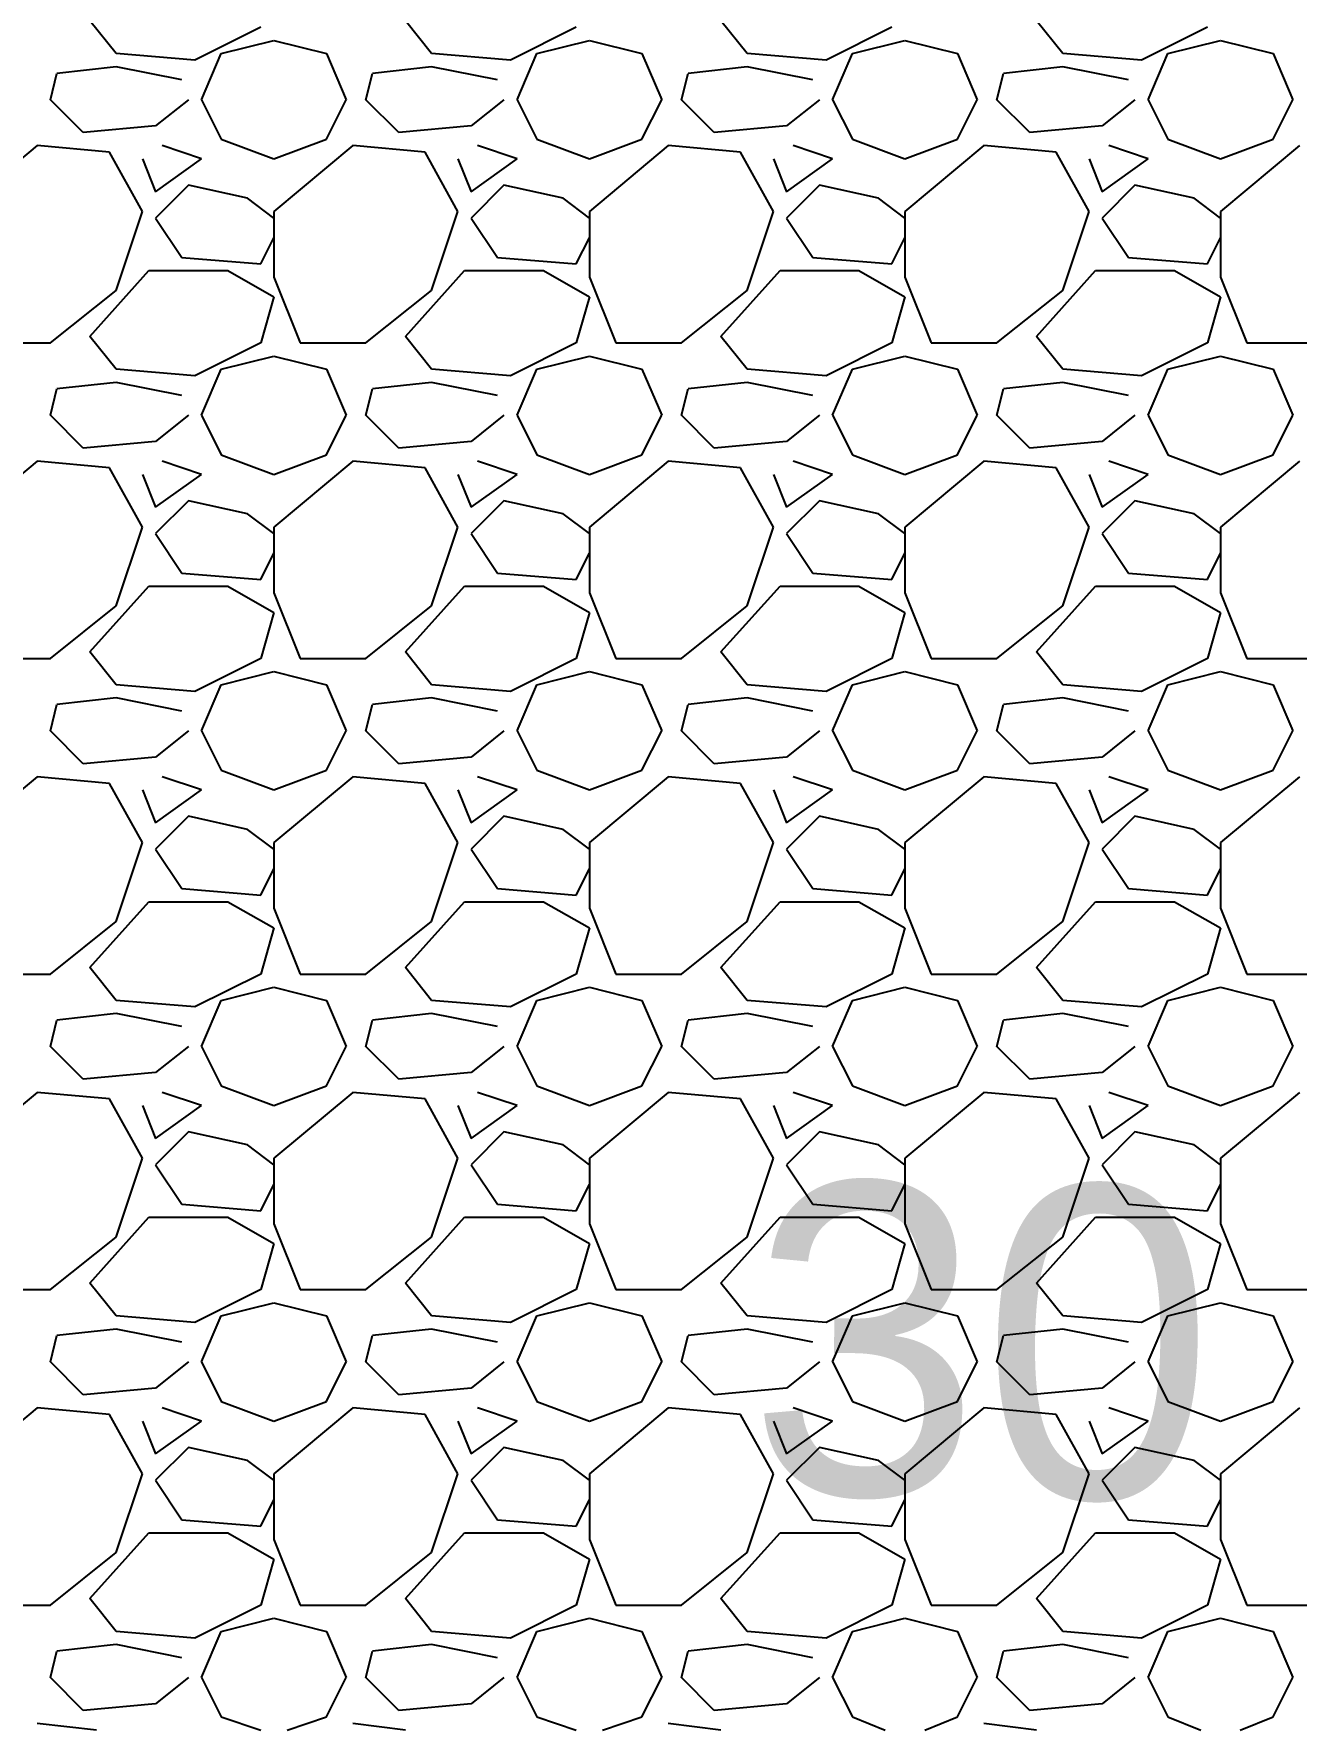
# Model space of a CAD drawing. Header units: metres. Extents: x 1 to 213, y 1 to 147.
# Drawn here: x 69.598 to 71.63, y 134.398 to 137.128 of the extents above; entities that cross this region are included whole.
import ezdxf

# ---------------------------------------------------------------- set-up
doc = ezdxf.new("R2010")
doc.units = ezdxf.units.M
doc.layers.add('00-BASE-ARQUITECTURA', color=8, linetype='Continuous')
doc.layers.add('00-BASE-TEXTO', color=8, linetype='Continuous')

msp = doc.modelspace()

# ---------------------------------------------------------------- linework, layer by layer
at = {"layer": '00-BASE-ARQUITECTURA'}
for points in [[(69.73, 137.0964), (69.6877, 137.1493)], [(69.9629, 137.1388), (69.857, 137.0858)], [(70.238, 137.0964), (70.1957, 137.1493)], [(70.4709, 137.1388), (70.365, 137.0858)], [(70.746, 137.0964), (70.7037, 137.1493)], [(70.9789, 137.1388), (70.873, 137.0858)], [(71.254, 137.0964), (71.2117, 137.1493)], [(71.4869, 137.1388), (71.381, 137.0858)], [(69.8994, 137.0964), (69.984, 137.1176)], [(69.984, 137.1176), (70.0687, 137.0964)], [(70.4074, 137.0964), (70.492, 137.1176)], [(70.492, 137.1176), (70.5767, 137.0964)], [(70.9154, 137.0964), (71, 137.1176)], [(71, 137.1176), (71.0847, 137.0964)], [(71.4234, 137.0964), (71.508, 137.1176)], [(71.508, 137.1176), (71.5927, 137.0964)], [(69.73, 137.0753), (69.6348, 137.0647)], [(69.857, 137.0858), (69.73, 137.0964)], [(69.8359, 137.0541), (69.73, 137.0753)], [(69.8676, 137.0223), (69.8994, 137.0964)], [(70.0687, 137.0964), (70.1004, 137.0223)], [(70.238, 137.0753), (70.1428, 137.0647)], [(70.365, 137.0858), (70.238, 137.0964)], [(70.3439, 137.0541), (70.238, 137.0753)], [(70.3756, 137.0223), (70.4074, 137.0964)], [(70.5767, 137.0964), (70.6084, 137.0223)], [(70.746, 137.0753), (70.6508, 137.0647)], [(70.873, 137.0858), (70.746, 137.0964)], [(70.8519, 137.0541), (70.746, 137.0753)], [(70.8836, 137.0223), (70.9154, 137.0964)], [(71.0847, 137.0964), (71.1164, 137.0223)], [(71.254, 137.0753), (71.1588, 137.0647)], [(71.381, 137.0858), (71.254, 137.0964)], [(71.3599, 137.0541), (71.254, 137.0753)], [(71.3916, 137.0223), (71.4234, 137.0964)], [(71.5927, 137.0964), (71.6244, 137.0223)], [(69.6242, 137.0223), (69.6348, 137.0647)], [(70.1322, 137.0223), (70.1428, 137.0647)], [(70.6402, 137.0223), (70.6508, 137.0647)], [(71.1482, 137.0223), (71.1588, 137.0647)], [(69.6771, 136.9694), (69.6242, 137.0223)], [(69.8464, 137.0223), (69.7935, 136.98)], [(69.8676, 137.0223), (69.8994, 136.9588)], [(70.0687, 136.9588), (70.1004, 137.0223)], [(70.1851, 136.9694), (70.1322, 137.0223)], [(70.3544, 137.0223), (70.3015, 136.98)], [(70.3756, 137.0223), (70.4074, 136.9588)], [(70.5767, 136.9588), (70.6084, 137.0223)], [(70.6931, 136.9694), (70.6402, 137.0223)], [(70.8624, 137.0223), (70.8095, 136.98)], [(70.8836, 137.0223), (70.9154, 136.9588)], [(71.0847, 136.9588), (71.1164, 137.0223)], [(71.2011, 136.9694), (71.1482, 137.0223)], [(71.3704, 137.0223), (71.3175, 136.98)], [(71.3916, 137.0223), (71.4234, 136.9588)], [(71.5927, 136.9588), (71.6244, 137.0223)], [(69.7935, 136.98), (69.6771, 136.9694)], [(70.3015, 136.98), (70.1851, 136.9694)], [(70.8095, 136.98), (70.6931, 136.9694)], [(71.3175, 136.98), (71.2011, 136.9694)], [(69.603, 136.9483), (69.476, 136.8424)], [(69.7194, 136.9377), (69.603, 136.9483)], [(69.7724, 136.8424), (69.7194, 136.9377)], [(69.8676, 136.9271), (69.8041, 136.9483)], [(69.8994, 136.9588), (69.984, 136.9271)], [(69.984, 136.9271), (70.0687, 136.9588)], [(70.111, 136.9483), (69.984, 136.8424)], [(70.2274, 136.9377), (70.111, 136.9483)], [(70.2804, 136.8424), (70.2274, 136.9377)], [(70.3756, 136.9271), (70.3121, 136.9483)], [(70.4074, 136.9588), (70.492, 136.9271)], [(70.492, 136.9271), (70.5767, 136.9588)], [(70.619, 136.9483), (70.492, 136.8424)], [(70.7354, 136.9377), (70.619, 136.9483)], [(70.7884, 136.8424), (70.7354, 136.9377)], [(70.8836, 136.9271), (70.8201, 136.9483)], [(70.9154, 136.9588), (71, 136.9271)], [(71, 136.9271), (71.0847, 136.9588)], [(71.127, 136.9483), (71, 136.8424)], [(71.2434, 136.9377), (71.127, 136.9483)], [(71.2964, 136.8424), (71.2434, 136.9377)], [(71.3916, 136.9271), (71.3281, 136.9483)], [(71.4234, 136.9588), (71.508, 136.9271)], [(71.508, 136.9271), (71.5927, 136.9588)], [(71.635, 136.9483), (71.508, 136.8424)], [(69.7724, 136.9271), (69.7935, 136.8742)], [(69.7935, 136.8742), (69.8676, 136.9271)], [(70.2804, 136.9271), (70.3015, 136.8742)], [(70.3015, 136.8742), (70.3756, 136.9271)], [(70.7884, 136.9271), (70.8095, 136.8742)], [(70.8095, 136.8742), (70.8836, 136.9271)], [(71.2964, 136.9271), (71.3175, 136.8742)], [(71.3175, 136.8742), (71.3916, 136.9271)], [(69.8464, 136.8848), (69.7935, 136.8318)], [(69.9417, 136.8636), (69.8464, 136.8848)], [(70.3544, 136.8848), (70.3015, 136.8318)], [(70.4497, 136.8636), (70.3544, 136.8848)], [(70.8624, 136.8848), (70.8095, 136.8318)], [(70.9577, 136.8636), (70.8624, 136.8848)], [(71.3704, 136.8848), (71.3175, 136.8318)], [(71.4657, 136.8636), (71.3704, 136.8848)], [(69.984, 136.8318), (69.9417, 136.8636)], [(70.492, 136.8318), (70.4497, 136.8636)], [(71, 136.8318), (70.9577, 136.8636)], [(71.508, 136.8318), (71.4657, 136.8636)], [(69.73, 136.7154), (69.7724, 136.8424)], [(69.7935, 136.8318), (69.8359, 136.7683)], [(69.984, 136.8424), (69.984, 136.7366)], [(70.238, 136.7154), (70.2804, 136.8424)], [(70.3015, 136.8318), (70.3439, 136.7683)], [(70.492, 136.8424), (70.492, 136.7366)], [(70.746, 136.7154), (70.7884, 136.8424)], [(70.8095, 136.8318), (70.8519, 136.7683)], [(71, 136.8424), (71, 136.7366)], [(71.254, 136.7154), (71.2964, 136.8424)], [(71.3175, 136.8318), (71.3599, 136.7683)], [(71.508, 136.8424), (71.508, 136.7366)], [(69.9629, 136.7578), (69.984, 136.8001)], [(70.4709, 136.7578), (70.492, 136.8001)], [(70.9789, 136.7578), (71, 136.8001)], [(71.4869, 136.7578), (71.508, 136.8001)], [(69.6877, 136.6413), (69.7829, 136.7472)], [(69.7829, 136.7472), (69.9099, 136.7472)], [(69.8359, 136.7683), (69.9629, 136.7578)], [(69.9099, 136.7472), (69.984, 136.7048)], [(70.1957, 136.6413), (70.2909, 136.7472)], [(70.2909, 136.7472), (70.4179, 136.7472)], [(70.3439, 136.7683), (70.4709, 136.7578)], [(70.4179, 136.7472), (70.492, 136.7048)], [(70.7037, 136.6413), (70.7989, 136.7472)], [(70.7989, 136.7472), (70.9259, 136.7472)], [(70.8519, 136.7683), (70.9789, 136.7578)], [(70.9259, 136.7472), (71, 136.7048)], [(71.2117, 136.6413), (71.3069, 136.7472)], [(71.3069, 136.7472), (71.4339, 136.7472)], [(71.3599, 136.7683), (71.4869, 136.7578)], [(71.4339, 136.7472), (71.508, 136.7048)], [(69.984, 136.7366), (70.0264, 136.6308)], [(70.492, 136.7366), (70.5344, 136.6308)], [(71, 136.7366), (71.0424, 136.6308)], [(71.508, 136.7366), (71.5504, 136.6308)], [(69.6242, 136.6308), (69.73, 136.7154)], [(69.984, 136.7048), (69.9629, 136.6308)], [(70.1322, 136.6308), (70.238, 136.7154)], [(70.492, 136.7048), (70.4709, 136.6308)], [(70.6402, 136.6308), (70.746, 136.7154)], [(71, 136.7048), (70.9789, 136.6308)], [(71.1482, 136.6308), (71.254, 136.7154)], [(71.508, 136.7048), (71.4869, 136.6308)], [(69.73, 136.5884), (69.6877, 136.6413)], [(70.238, 136.5884), (70.1957, 136.6413)], [(70.746, 136.5884), (70.7037, 136.6413)], [(71.254, 136.5884), (71.2117, 136.6413)], [(69.5184, 136.6308), (69.6242, 136.6308)], [(69.9629, 136.6308), (69.857, 136.5778)], [(69.8994, 136.5884), (69.984, 136.6096)], [(69.984, 136.6096), (70.0687, 136.5884)], [(70.0264, 136.6308), (70.1322, 136.6308)], [(70.4709, 136.6308), (70.365, 136.5778)], [(70.4074, 136.5884), (70.492, 136.6096)], [(70.492, 136.6096), (70.5767, 136.5884)], [(70.5344, 136.6308), (70.6402, 136.6308)], [(70.9789, 136.6308), (70.873, 136.5778)], [(70.9154, 136.5884), (71, 136.6096)], [(71, 136.6096), (71.0847, 136.5884)], [(71.0424, 136.6308), (71.1482, 136.6308)], [(71.4869, 136.6308), (71.381, 136.5778)], [(71.4234, 136.5884), (71.508, 136.6096)], [(71.508, 136.6096), (71.5927, 136.5884)], [(71.5504, 136.6308), (71.6562, 136.6308)], [(69.857, 136.5778), (69.73, 136.5884)], [(69.8676, 136.5143), (69.8994, 136.5884)], [(70.0687, 136.5884), (70.1004, 136.5143)], [(70.365, 136.5778), (70.238, 136.5884)], [(70.3756, 136.5143), (70.4074, 136.5884)], [(70.5767, 136.5884), (70.6084, 136.5143)], [(70.873, 136.5778), (70.746, 136.5884)], [(70.8836, 136.5143), (70.9154, 136.5884)], [(71.0847, 136.5884), (71.1164, 136.5143)], [(71.381, 136.5778), (71.254, 136.5884)], [(71.3916, 136.5143), (71.4234, 136.5884)], [(71.5927, 136.5884), (71.6244, 136.5143)], [(69.6242, 136.5143), (69.6348, 136.5567)], [(69.73, 136.5673), (69.6348, 136.5567)], [(69.8359, 136.5461), (69.73, 136.5673)], [(70.1322, 136.5143), (70.1428, 136.5567)], [(70.238, 136.5673), (70.1428, 136.5567)], [(70.3439, 136.5461), (70.238, 136.5673)], [(70.6402, 136.5143), (70.6508, 136.5567)], [(70.746, 136.5673), (70.6508, 136.5567)], [(70.8519, 136.5461), (70.746, 136.5673)], [(71.1482, 136.5143), (71.1588, 136.5567)], [(71.254, 136.5673), (71.1588, 136.5567)], [(71.3599, 136.5461), (71.254, 136.5673)], [(69.6771, 136.4614), (69.6242, 136.5143)], [(69.8464, 136.5143), (69.7935, 136.472)], [(69.8676, 136.5143), (69.8994, 136.4508)], [(70.0687, 136.4508), (70.1004, 136.5143)], [(70.1851, 136.4614), (70.1322, 136.5143)], [(70.3544, 136.5143), (70.3015, 136.472)], [(70.3756, 136.5143), (70.4074, 136.4508)], [(70.5767, 136.4508), (70.6084, 136.5143)], [(70.6931, 136.4614), (70.6402, 136.5143)], [(70.8624, 136.5143), (70.8095, 136.472)], [(70.8836, 136.5143), (70.9154, 136.4508)], [(71.0847, 136.4508), (71.1164, 136.5143)], [(71.2011, 136.4614), (71.1482, 136.5143)], [(71.3704, 136.5143), (71.3175, 136.472)], [(71.3916, 136.5143), (71.4234, 136.4508)], [(71.5927, 136.4508), (71.6244, 136.5143)], [(69.7935, 136.472), (69.6771, 136.4614)], [(70.3015, 136.472), (70.1851, 136.4614)], [(70.8095, 136.472), (70.6931, 136.4614)], [(71.3175, 136.472), (71.2011, 136.4614)], [(69.8994, 136.4508), (69.984, 136.4191)], [(69.984, 136.4191), (70.0687, 136.4508)], [(70.4074, 136.4508), (70.492, 136.4191)], [(70.492, 136.4191), (70.5767, 136.4508)], [(70.9154, 136.4508), (71, 136.4191)], [(71, 136.4191), (71.0847, 136.4508)], [(71.4234, 136.4508), (71.508, 136.4191)], [(71.508, 136.4191), (71.5927, 136.4508)], [(69.603, 136.4403), (69.476, 136.3344)], [(69.7194, 136.4297), (69.603, 136.4403)], [(69.7724, 136.3344), (69.7194, 136.4297)], [(69.7724, 136.4191), (69.7935, 136.3662)], [(69.7935, 136.3662), (69.8676, 136.4191)], [(69.8676, 136.4191), (69.8041, 136.4403)], [(70.111, 136.4403), (69.984, 136.3344)], [(70.2274, 136.4297), (70.111, 136.4403)], [(70.2804, 136.3344), (70.2274, 136.4297)], [(70.2804, 136.4191), (70.3015, 136.3662)], [(70.3015, 136.3662), (70.3756, 136.4191)], [(70.3756, 136.4191), (70.3121, 136.4403)], [(70.619, 136.4403), (70.492, 136.3344)], [(70.7354, 136.4297), (70.619, 136.4403)], [(70.7884, 136.3344), (70.7354, 136.4297)], [(70.7884, 136.4191), (70.8095, 136.3662)], [(70.8095, 136.3662), (70.8836, 136.4191)], [(70.8836, 136.4191), (70.8201, 136.4403)], [(71.127, 136.4403), (71, 136.3344)], [(71.2434, 136.4297), (71.127, 136.4403)], [(71.2964, 136.3344), (71.2434, 136.4297)], [(71.2964, 136.4191), (71.3175, 136.3662)], [(71.3175, 136.3662), (71.3916, 136.4191)], [(71.3916, 136.4191), (71.3281, 136.4403)], [(71.635, 136.4403), (71.508, 136.3344)], [(69.8464, 136.3768), (69.7935, 136.3238)], [(69.9417, 136.3556), (69.8464, 136.3768)], [(70.3544, 136.3768), (70.3015, 136.3238)], [(70.4497, 136.3556), (70.3544, 136.3768)], [(70.8624, 136.3768), (70.8095, 136.3238)], [(70.9577, 136.3556), (70.8624, 136.3768)], [(71.3704, 136.3768), (71.3175, 136.3238)], [(71.4657, 136.3556), (71.3704, 136.3768)], [(69.73, 136.2074), (69.7724, 136.3344)], [(69.984, 136.3238), (69.9417, 136.3556)], [(69.984, 136.3344), (69.984, 136.2286)], [(70.238, 136.2074), (70.2804, 136.3344)], [(70.492, 136.3238), (70.4497, 136.3556)], [(70.492, 136.3344), (70.492, 136.2286)], [(70.746, 136.2074), (70.7884, 136.3344)], [(71, 136.3238), (70.9577, 136.3556)], [(71, 136.3344), (71, 136.2286)], [(71.254, 136.2074), (71.2964, 136.3344)], [(71.508, 136.3238), (71.4657, 136.3556)], [(71.508, 136.3344), (71.508, 136.2286)], [(69.7935, 136.3238), (69.8359, 136.2603)], [(70.3015, 136.3238), (70.3439, 136.2603)], [(70.8095, 136.3238), (70.8519, 136.2603)], [(71.3175, 136.3238), (71.3599, 136.2603)], [(69.9629, 136.2498), (69.984, 136.2921)], [(70.4709, 136.2498), (70.492, 136.2921)], [(70.9789, 136.2498), (71, 136.2921)], [(71.4869, 136.2498), (71.508, 136.2921)], [(69.8359, 136.2603), (69.9629, 136.2498)], [(70.3439, 136.2603), (70.4709, 136.2498)], [(70.8519, 136.2603), (70.9789, 136.2498)], [(71.3599, 136.2603), (71.4869, 136.2498)], [(69.6877, 136.1333), (69.7829, 136.2392)], [(69.7829, 136.2392), (69.9099, 136.2392)], [(69.9099, 136.2392), (69.984, 136.1968)], [(69.984, 136.2286), (70.0264, 136.1228)], [(70.1957, 136.1333), (70.2909, 136.2392)], [(70.2909, 136.2392), (70.4179, 136.2392)], [(70.4179, 136.2392), (70.492, 136.1968)], [(70.492, 136.2286), (70.5344, 136.1228)], [(70.7037, 136.1333), (70.7989, 136.2392)], [(70.7989, 136.2392), (70.9259, 136.2392)], [(70.9259, 136.2392), (71, 136.1968)], [(71, 136.2286), (71.0424, 136.1228)], [(71.2117, 136.1333), (71.3069, 136.2392)], [(71.3069, 136.2392), (71.4339, 136.2392)], [(71.4339, 136.2392), (71.508, 136.1968)], [(71.508, 136.2286), (71.5504, 136.1228)], [(69.6242, 136.1228), (69.73, 136.2074)], [(70.1322, 136.1228), (70.238, 136.2074)], [(70.6402, 136.1228), (70.746, 136.2074)], [(71.1482, 136.1228), (71.254, 136.2074)], [(69.984, 136.1968), (69.9629, 136.1228)], [(70.492, 136.1968), (70.4709, 136.1228)], [(71, 136.1968), (70.9789, 136.1228)], [(71.508, 136.1968), (71.4869, 136.1228)], [(69.5184, 136.1228), (69.6242, 136.1228)], [(69.73, 136.0804), (69.6877, 136.1333)], [(69.9629, 136.1228), (69.857, 136.0698)], [(70.0264, 136.1228), (70.1322, 136.1228)], [(70.238, 136.0804), (70.1957, 136.1333)], [(70.4709, 136.1228), (70.365, 136.0698)], [(70.5344, 136.1228), (70.6402, 136.1228)], [(70.746, 136.0804), (70.7037, 136.1333)], [(70.9789, 136.1228), (70.873, 136.0698)], [(71.0424, 136.1228), (71.1482, 136.1228)], [(71.254, 136.0804), (71.2117, 136.1333)], [(71.4869, 136.1228), (71.381, 136.0698)], [(71.5504, 136.1228), (71.6562, 136.1228)], [(69.8994, 136.0804), (69.984, 136.1016)], [(69.984, 136.1016), (70.0687, 136.0804)], [(70.4074, 136.0804), (70.492, 136.1016)], [(70.492, 136.1016), (70.5767, 136.0804)], [(70.9154, 136.0804), (71, 136.1016)], [(71, 136.1016), (71.0847, 136.0804)], [(71.4234, 136.0804), (71.508, 136.1016)], [(71.508, 136.1016), (71.5927, 136.0804)], [(69.857, 136.0698), (69.73, 136.0804)], [(69.8676, 136.0063), (69.8994, 136.0804)], [(70.0687, 136.0804), (70.1004, 136.0063)], [(70.365, 136.0698), (70.238, 136.0804)], [(70.3756, 136.0063), (70.4074, 136.0804)], [(70.5767, 136.0804), (70.6084, 136.0063)], [(70.873, 136.0698), (70.746, 136.0804)], [(70.8836, 136.0063), (70.9154, 136.0804)], [(71.0847, 136.0804), (71.1164, 136.0063)], [(71.381, 136.0698), (71.254, 136.0804)], [(71.3916, 136.0063), (71.4234, 136.0804)], [(71.5927, 136.0804), (71.6244, 136.0063)], [(69.6242, 136.0063), (69.6348, 136.0487)], [(69.73, 136.0593), (69.6348, 136.0487)], [(69.8359, 136.0381), (69.73, 136.0593)], [(70.1322, 136.0063), (70.1428, 136.0487)], [(70.238, 136.0593), (70.1428, 136.0487)], [(70.3439, 136.0381), (70.238, 136.0593)], [(70.6402, 136.0063), (70.6508, 136.0487)], [(70.746, 136.0593), (70.6508, 136.0487)], [(70.8519, 136.0381), (70.746, 136.0593)], [(71.1482, 136.0063), (71.1588, 136.0487)], [(71.254, 136.0593), (71.1588, 136.0487)], [(71.3599, 136.0381), (71.254, 136.0593)], [(69.6771, 135.9534), (69.6242, 136.0063)], [(69.8464, 136.0063), (69.7935, 135.964)], [(69.8676, 136.0063), (69.8994, 135.9429)], [(70.0687, 135.9429), (70.1004, 136.0063)], [(70.1851, 135.9534), (70.1322, 136.0063)], [(70.3544, 136.0063), (70.3015, 135.964)], [(70.3756, 136.0063), (70.4074, 135.9429)], [(70.5767, 135.9429), (70.6084, 136.0063)], [(70.6931, 135.9534), (70.6402, 136.0063)], [(70.8624, 136.0063), (70.8095, 135.964)], [(70.8836, 136.0063), (70.9154, 135.9429)], [(71.0847, 135.9429), (71.1164, 136.0063)], [(71.2011, 135.9534), (71.1482, 136.0063)], [(71.3704, 136.0063), (71.3175, 135.964)], [(71.3916, 136.0063), (71.4234, 135.9429)], [(71.5927, 135.9429), (71.6244, 136.0063)], [(69.7935, 135.964), (69.6771, 135.9534)], [(70.3015, 135.964), (70.1851, 135.9534)], [(70.8095, 135.964), (70.6931, 135.9534)], [(71.3175, 135.964), (71.2011, 135.9534)], [(69.603, 135.9323), (69.476, 135.8264)], [(69.7194, 135.9217), (69.603, 135.9323)], [(69.8676, 135.9111), (69.8041, 135.9323)], [(69.8994, 135.9429), (69.984, 135.9111)], [(69.984, 135.9111), (70.0687, 135.9429)], [(70.111, 135.9323), (69.984, 135.8264)], [(70.2274, 135.9217), (70.111, 135.9323)], [(70.3756, 135.9111), (70.3121, 135.9323)], [(70.4074, 135.9429), (70.492, 135.9111)], [(70.492, 135.9111), (70.5767, 135.9429)], [(70.619, 135.9323), (70.492, 135.8264)], [(70.7354, 135.9217), (70.619, 135.9323)], [(70.8836, 135.9111), (70.8201, 135.9323)], [(70.9154, 135.9429), (71, 135.9111)], [(71, 135.9111), (71.0847, 135.9429)], [(71.127, 135.9323), (71, 135.8264)], [(71.2434, 135.9217), (71.127, 135.9323)], [(71.3916, 135.9111), (71.3281, 135.9323)], [(71.4234, 135.9429), (71.508, 135.9111)], [(71.508, 135.9111), (71.5927, 135.9429)], [(71.635, 135.9323), (71.508, 135.8264)], [(69.7724, 135.8264), (69.7194, 135.9217)], [(69.7724, 135.9111), (69.7935, 135.8582)], [(69.7935, 135.8582), (69.8676, 135.9111)], [(70.2804, 135.8264), (70.2274, 135.9217)], [(70.2804, 135.9111), (70.3015, 135.8582)], [(70.3015, 135.8582), (70.3756, 135.9111)], [(70.7884, 135.8264), (70.7354, 135.9217)], [(70.7884, 135.9111), (70.8095, 135.8582)], [(70.8095, 135.8582), (70.8836, 135.9111)], [(71.2964, 135.8264), (71.2434, 135.9217)], [(71.2964, 135.9111), (71.3175, 135.8582)], [(71.3175, 135.8582), (71.3916, 135.9111)], [(69.8464, 135.8688), (69.7935, 135.8158)], [(69.9417, 135.8476), (69.8464, 135.8688)], [(69.984, 135.8158), (69.9417, 135.8476)], [(70.3544, 135.8688), (70.3015, 135.8158)], [(70.4497, 135.8476), (70.3544, 135.8688)], [(70.492, 135.8158), (70.4497, 135.8476)], [(70.8624, 135.8688), (70.8095, 135.8158)], [(70.9577, 135.8476), (70.8624, 135.8688)], [(71, 135.8158), (70.9577, 135.8476)], [(71.3704, 135.8688), (71.3175, 135.8158)], [(71.4657, 135.8476), (71.3704, 135.8688)], [(71.508, 135.8158), (71.4657, 135.8476)], [(69.73, 135.6994), (69.7724, 135.8264)], [(69.7935, 135.8158), (69.8359, 135.7523)], [(69.984, 135.8264), (69.984, 135.7206)], [(70.238, 135.6994), (70.2804, 135.8264)], [(70.3015, 135.8158), (70.3439, 135.7523)], [(70.492, 135.8264), (70.492, 135.7206)], [(70.746, 135.6994), (70.7884, 135.8264)], [(70.8095, 135.8158), (70.8519, 135.7523)], [(71, 135.8264), (71, 135.7206)], [(71.254, 135.6994), (71.2964, 135.8264)], [(71.3175, 135.8158), (71.3599, 135.7523)], [(71.508, 135.8264), (71.508, 135.7206)], [(69.9629, 135.7418), (69.984, 135.7841)], [(70.4709, 135.7418), (70.492, 135.7841)], [(70.9789, 135.7418), (71, 135.7841)], [(71.4869, 135.7418), (71.508, 135.7841)], [(69.8359, 135.7523), (69.9629, 135.7418)], [(70.3439, 135.7523), (70.4709, 135.7418)], [(70.8519, 135.7523), (70.9789, 135.7418)], [(71.3599, 135.7523), (71.4869, 135.7418)], [(69.6877, 135.6253), (69.7829, 135.7312)], [(69.7829, 135.7312), (69.9099, 135.7312)], [(69.9099, 135.7312), (69.984, 135.6889)], [(69.984, 135.7206), (70.0264, 135.6148)], [(70.1957, 135.6253), (70.2909, 135.7312)], [(70.2909, 135.7312), (70.4179, 135.7312)], [(70.4179, 135.7312), (70.492, 135.6889)], [(70.492, 135.7206), (70.5344, 135.6148)], [(70.7037, 135.6253), (70.7989, 135.7312)], [(70.7989, 135.7312), (70.9259, 135.7312)], [(70.9259, 135.7312), (71, 135.6889)], [(71, 135.7206), (71.0424, 135.6148)], [(71.2117, 135.6253), (71.3069, 135.7312)], [(71.3069, 135.7312), (71.4339, 135.7312)], [(71.4339, 135.7312), (71.508, 135.6889)], [(71.508, 135.7206), (71.5504, 135.6148)], [(69.6242, 135.6148), (69.73, 135.6994)], [(69.984, 135.6889), (69.9629, 135.6148)], [(70.1322, 135.6148), (70.238, 135.6994)], [(70.492, 135.6889), (70.4709, 135.6148)], [(70.6402, 135.6148), (70.746, 135.6994)], [(71, 135.6889), (70.9789, 135.6148)], [(71.1482, 135.6148), (71.254, 135.6994)], [(71.508, 135.6889), (71.4869, 135.6148)], [(69.73, 135.5724), (69.6877, 135.6253)], [(70.238, 135.5724), (70.1957, 135.6253)], [(70.746, 135.5724), (70.7037, 135.6253)], [(71.254, 135.5724), (71.2117, 135.6253)], [(69.5184, 135.6148), (69.6242, 135.6148)], [(69.9629, 135.6148), (69.857, 135.5618)], [(70.0264, 135.6148), (70.1322, 135.6148)], [(70.4709, 135.6148), (70.365, 135.5618)], [(70.5344, 135.6148), (70.6402, 135.6148)], [(70.9789, 135.6148), (70.873, 135.5618)], [(71.0424, 135.6148), (71.1482, 135.6148)], [(71.4869, 135.6148), (71.381, 135.5618)], [(71.5504, 135.6148), (71.6562, 135.6148)], [(69.857, 135.5618), (69.73, 135.5724)], [(69.8676, 135.4983), (69.8994, 135.5724)], [(69.8994, 135.5724), (69.984, 135.5936)], [(69.984, 135.5936), (70.0687, 135.5724)], [(70.0687, 135.5724), (70.1004, 135.4983)], [(70.365, 135.5618), (70.238, 135.5724)], [(70.3756, 135.4983), (70.4074, 135.5724)], [(70.4074, 135.5724), (70.492, 135.5936)], [(70.492, 135.5936), (70.5767, 135.5724)], [(70.5767, 135.5724), (70.6084, 135.4983)], [(70.873, 135.5618), (70.746, 135.5724)], [(70.8836, 135.4983), (70.9154, 135.5724)], [(70.9154, 135.5724), (71, 135.5936)], [(71, 135.5936), (71.0847, 135.5724)], [(71.0847, 135.5724), (71.1164, 135.4983)], [(71.381, 135.5618), (71.254, 135.5724)], [(71.3916, 135.4983), (71.4234, 135.5724)], [(71.4234, 135.5724), (71.508, 135.5936)], [(71.508, 135.5936), (71.5927, 135.5724)], [(71.5927, 135.5724), (71.6244, 135.4983)], [(69.73, 135.5513), (69.6348, 135.5407)], [(69.8359, 135.5301), (69.73, 135.5513)], [(70.238, 135.5513), (70.1428, 135.5407)], [(70.3439, 135.5301), (70.238, 135.5513)], [(70.746, 135.5513), (70.6508, 135.5407)], [(70.8519, 135.5301), (70.746, 135.5513)], [(71.254, 135.5513), (71.1588, 135.5407)], [(71.3599, 135.5301), (71.254, 135.5513)], [(69.6242, 135.4983), (69.6348, 135.5407)], [(70.1322, 135.4983), (70.1428, 135.5407)], [(70.6402, 135.4983), (70.6508, 135.5407)], [(71.1482, 135.4983), (71.1588, 135.5407)], [(69.6771, 135.4454), (69.6242, 135.4983)], [(69.8464, 135.4983), (69.7935, 135.456)], [(69.8676, 135.4983), (69.8994, 135.4348)], [(70.0687, 135.4348), (70.1004, 135.4983)], [(70.1851, 135.4454), (70.1322, 135.4983)], [(70.3544, 135.4983), (70.3015, 135.456)], [(70.3756, 135.4983), (70.4074, 135.4348)], [(70.5767, 135.4348), (70.6084, 135.4983)], [(70.6931, 135.4454), (70.6402, 135.4983)], [(70.8624, 135.4983), (70.8095, 135.456)], [(70.8836, 135.4983), (70.9154, 135.4348)], [(71.0847, 135.4348), (71.1164, 135.4983)], [(71.2011, 135.4454), (71.1482, 135.4983)], [(71.3704, 135.4983), (71.3175, 135.456)], [(71.3916, 135.4983), (71.4234, 135.4348)], [(71.5927, 135.4348), (71.6244, 135.4983)], [(69.7935, 135.456), (69.6771, 135.4454)], [(69.8994, 135.4348), (69.984, 135.4031)], [(69.984, 135.4031), (70.0687, 135.4348)], [(70.3015, 135.456), (70.1851, 135.4454)], [(70.4074, 135.4348), (70.492, 135.4031)], [(70.492, 135.4031), (70.5767, 135.4348)], [(70.8095, 135.456), (70.6931, 135.4454)], [(70.9154, 135.4348), (71, 135.4031)], [(71, 135.4031), (71.0847, 135.4348)], [(71.3175, 135.456), (71.2011, 135.4454)], [(71.4234, 135.4348), (71.508, 135.4031)], [(71.508, 135.4031), (71.5927, 135.4348)], [(69.603, 135.4243), (69.476, 135.3184)], [(69.7194, 135.4137), (69.603, 135.4243)], [(69.7724, 135.3184), (69.7194, 135.4137)], [(69.8676, 135.4031), (69.8041, 135.4243)], [(70.111, 135.4243), (69.984, 135.3184)], [(70.2274, 135.4137), (70.111, 135.4243)], [(70.2804, 135.3184), (70.2274, 135.4137)], [(70.3756, 135.4031), (70.3121, 135.4243)], [(70.619, 135.4243), (70.492, 135.3184)], [(70.7354, 135.4137), (70.619, 135.4243)], [(70.7884, 135.3184), (70.7354, 135.4137)], [(70.8836, 135.4031), (70.8201, 135.4243)], [(71.127, 135.4243), (71, 135.3184)], [(71.2434, 135.4137), (71.127, 135.4243)], [(71.2964, 135.3184), (71.2434, 135.4137)], [(71.3916, 135.4031), (71.3281, 135.4243)], [(71.635, 135.4243), (71.508, 135.3184)], [(69.7724, 135.4031), (69.7935, 135.3502)], [(69.7935, 135.3502), (69.8676, 135.4031)], [(70.2804, 135.4031), (70.3015, 135.3502)], [(70.3015, 135.3502), (70.3756, 135.4031)], [(70.7884, 135.4031), (70.8095, 135.3502)], [(70.8095, 135.3502), (70.8836, 135.4031)], [(71.2964, 135.4031), (71.3175, 135.3502)], [(71.3175, 135.3502), (71.3916, 135.4031)], [(69.8464, 135.3608), (69.7935, 135.3078)], [(69.9417, 135.3396), (69.8464, 135.3608)], [(70.3544, 135.3608), (70.3015, 135.3078)], [(70.4497, 135.3396), (70.3544, 135.3608)], [(70.8624, 135.3608), (70.8095, 135.3078)], [(70.9577, 135.3396), (70.8624, 135.3608)], [(71.3704, 135.3608), (71.3175, 135.3078)], [(71.4657, 135.3396), (71.3704, 135.3608)], [(69.984, 135.3078), (69.9417, 135.3396)], [(70.492, 135.3078), (70.4497, 135.3396)], [(71, 135.3078), (70.9577, 135.3396)], [(71.508, 135.3078), (71.4657, 135.3396)], [(69.73, 135.1914), (69.7724, 135.3184)], [(69.7935, 135.3078), (69.8359, 135.2443)], [(69.984, 135.3184), (69.984, 135.2126)], [(70.238, 135.1914), (70.2804, 135.3184)], [(70.3015, 135.3078), (70.3439, 135.2443)], [(70.492, 135.3184), (70.492, 135.2126)], [(70.746, 135.1914), (70.7884, 135.3184)], [(70.8095, 135.3078), (70.8519, 135.2443)], [(71, 135.3184), (71, 135.2126)], [(71.254, 135.1914), (71.2964, 135.3184)], [(71.3175, 135.3078), (71.3599, 135.2443)], [(71.508, 135.3184), (71.508, 135.2126)], [(69.9629, 135.2338), (69.984, 135.2761)], [(70.4709, 135.2338), (70.492, 135.2761)], [(70.9789, 135.2338), (71, 135.2761)], [(71.4869, 135.2338), (71.508, 135.2761)], [(69.8359, 135.2443), (69.9629, 135.2338)], [(70.3439, 135.2443), (70.4709, 135.2338)], [(70.8519, 135.2443), (70.9789, 135.2338)], [(71.3599, 135.2443), (71.4869, 135.2338)], [(69.6877, 135.1173), (69.7829, 135.2232)], [(69.7829, 135.2232), (69.9099, 135.2232)], [(69.9099, 135.2232), (69.984, 135.1808)], [(70.1957, 135.1173), (70.2909, 135.2232)], [(70.2909, 135.2232), (70.4179, 135.2232)], [(70.4179, 135.2232), (70.492, 135.1808)], [(70.7037, 135.1173), (70.7989, 135.2232)], [(70.7989, 135.2232), (70.9259, 135.2232)], [(70.9259, 135.2232), (71, 135.1808)], [(71.2117, 135.1173), (71.3069, 135.2232)], [(71.3069, 135.2232), (71.4339, 135.2232)], [(71.4339, 135.2232), (71.508, 135.1808)], [(69.6242, 135.1068), (69.73, 135.1914)], [(69.984, 135.2126), (70.0264, 135.1068)], [(70.1322, 135.1068), (70.238, 135.1914)], [(70.492, 135.2126), (70.5344, 135.1068)], [(70.6402, 135.1068), (70.746, 135.1914)], [(71, 135.2126), (71.0424, 135.1068)], [(71.1482, 135.1068), (71.254, 135.1914)], [(71.508, 135.2126), (71.5504, 135.1068)], [(69.984, 135.1808), (69.9629, 135.1068)], [(70.492, 135.1808), (70.4709, 135.1068)], [(71, 135.1808), (70.9789, 135.1068)], [(71.508, 135.1808), (71.4869, 135.1068)], [(69.5184, 135.1068), (69.6242, 135.1068)], [(69.73, 135.0644), (69.6877, 135.1173)], [(69.9629, 135.1068), (69.857, 135.0538)], [(70.0264, 135.1068), (70.1322, 135.1068)], [(70.238, 135.0644), (70.1957, 135.1173)], [(70.4709, 135.1068), (70.365, 135.0538)], [(70.5344, 135.1068), (70.6402, 135.1068)], [(70.746, 135.0644), (70.7037, 135.1173)], [(70.9789, 135.1068), (70.873, 135.0538)], [(71.0424, 135.1068), (71.1482, 135.1068)], [(71.254, 135.0644), (71.2117, 135.1173)], [(71.4869, 135.1068), (71.381, 135.0538)], [(71.5504, 135.1068), (71.6562, 135.1068)], [(69.8994, 135.0644), (69.984, 135.0856)], [(69.984, 135.0856), (70.0687, 135.0644)], [(70.4074, 135.0644), (70.492, 135.0856)], [(70.492, 135.0856), (70.5767, 135.0644)], [(70.9154, 135.0644), (71, 135.0856)], [(71, 135.0856), (71.0847, 135.0644)], [(71.4234, 135.0644), (71.508, 135.0856)], [(71.508, 135.0856), (71.5927, 135.0644)], [(69.857, 135.0538), (69.73, 135.0644)], [(69.8676, 134.9903), (69.8994, 135.0644)], [(70.0687, 135.0644), (70.1004, 134.9903)], [(70.365, 135.0538), (70.238, 135.0644)], [(70.3756, 134.9903), (70.4074, 135.0644)], [(70.5767, 135.0644), (70.6084, 134.9903)], [(70.873, 135.0538), (70.746, 135.0644)], [(70.8836, 134.9903), (70.9154, 135.0644)], [(71.0847, 135.0644), (71.1164, 134.9903)], [(71.381, 135.0538), (71.254, 135.0644)], [(71.3916, 134.9903), (71.4234, 135.0644)], [(71.5927, 135.0644), (71.6244, 134.9903)], [(69.6242, 134.9903), (69.6348, 135.0327)], [(69.73, 135.0433), (69.6348, 135.0327)], [(69.8359, 135.0221), (69.73, 135.0433)], [(70.1322, 134.9903), (70.1428, 135.0327)], [(70.238, 135.0433), (70.1428, 135.0327)], [(70.3439, 135.0221), (70.238, 135.0433)], [(70.6402, 134.9903), (70.6508, 135.0327)], [(70.746, 135.0433), (70.6508, 135.0327)], [(70.8519, 135.0221), (70.746, 135.0433)], [(71.1482, 134.9903), (71.1588, 135.0327)], [(71.254, 135.0433), (71.1588, 135.0327)], [(71.3599, 135.0221), (71.254, 135.0433)], [(69.6771, 134.9374), (69.6242, 134.9903)], [(69.8464, 134.9903), (69.7935, 134.948)], [(69.8676, 134.9903), (69.8994, 134.9268)], [(70.0687, 134.9268), (70.1004, 134.9903)], [(70.1851, 134.9374), (70.1322, 134.9903)], [(70.3544, 134.9903), (70.3015, 134.948)], [(70.3756, 134.9903), (70.4074, 134.9268)], [(70.5767, 134.9268), (70.6084, 134.9903)], [(70.6931, 134.9374), (70.6402, 134.9903)], [(70.8624, 134.9903), (70.8095, 134.948)], [(70.8836, 134.9903), (70.9154, 134.9268)], [(71.0847, 134.9268), (71.1164, 134.9903)], [(71.2011, 134.9374), (71.1482, 134.9903)], [(71.3704, 134.9903), (71.3175, 134.948)], [(71.3916, 134.9903), (71.4234, 134.9268)], [(71.5927, 134.9268), (71.6244, 134.9903)], [(69.7935, 134.948), (69.6771, 134.9374)], [(70.3015, 134.948), (70.1851, 134.9374)], [(70.8095, 134.948), (70.6931, 134.9374)], [(71.3175, 134.948), (71.2011, 134.9374)], [(69.603, 134.9163), (69.476, 134.8104)], [(69.7194, 134.9057), (69.603, 134.9163)], [(69.8676, 134.8951), (69.8041, 134.9163)], [(69.8994, 134.9268), (69.984, 134.8951)], [(69.984, 134.8951), (70.0687, 134.9268)], [(70.111, 134.9163), (69.984, 134.8104)], [(70.2274, 134.9057), (70.111, 134.9163)], [(70.3756, 134.8951), (70.3121, 134.9163)], [(70.4074, 134.9268), (70.492, 134.8951)], [(70.492, 134.8951), (70.5767, 134.9268)], [(70.619, 134.9163), (70.492, 134.8104)], [(70.7354, 134.9057), (70.619, 134.9163)], [(70.8836, 134.8951), (70.8201, 134.9163)], [(70.9154, 134.9268), (71, 134.8951)], [(71, 134.8951), (71.0847, 134.9268)], [(71.127, 134.9163), (71, 134.8104)], [(71.2434, 134.9057), (71.127, 134.9163)], [(71.3916, 134.8951), (71.3281, 134.9163)], [(71.4234, 134.9268), (71.508, 134.8951)], [(71.508, 134.8951), (71.5927, 134.9268)], [(71.635, 134.9163), (71.508, 134.8104)], [(69.7724, 134.8104), (69.7194, 134.9057)], [(69.7724, 134.8951), (69.7935, 134.8422)], [(69.7935, 134.8422), (69.8676, 134.8951)], [(70.2804, 134.8104), (70.2274, 134.9057)], [(70.2804, 134.8951), (70.3015, 134.8422)], [(70.3015, 134.8422), (70.3756, 134.8951)], [(70.7884, 134.8104), (70.7354, 134.9057)], [(70.7884, 134.8951), (70.8095, 134.8422)], [(70.8095, 134.8422), (70.8836, 134.8951)], [(71.2964, 134.8104), (71.2434, 134.9057)], [(71.2964, 134.8951), (71.3175, 134.8422)], [(71.3175, 134.8422), (71.3916, 134.8951)], [(69.8464, 134.8528), (69.7935, 134.7998)], [(69.9417, 134.8316), (69.8464, 134.8528)], [(70.3544, 134.8528), (70.3015, 134.7998)], [(70.4497, 134.8316), (70.3544, 134.8528)], [(70.8624, 134.8528), (70.8095, 134.7998)], [(70.9577, 134.8316), (70.8624, 134.8528)], [(71.3704, 134.8528), (71.3175, 134.7998)], [(71.4657, 134.8316), (71.3704, 134.8528)], [(69.73, 134.6834), (69.7724, 134.8104)], [(69.984, 134.7998), (69.9417, 134.8316)], [(69.984, 134.8104), (69.984, 134.7046)], [(70.238, 134.6834), (70.2804, 134.8104)], [(70.492, 134.7998), (70.4497, 134.8316)], [(70.492, 134.8104), (70.492, 134.7046)], [(70.746, 134.6834), (70.7884, 134.8104)], [(71, 134.7998), (70.9577, 134.8316)], [(71, 134.8104), (71, 134.7046)], [(71.254, 134.6834), (71.2964, 134.8104)], [(71.508, 134.7998), (71.4657, 134.8316)], [(71.508, 134.8104), (71.508, 134.7046)], [(69.7935, 134.7998), (69.8359, 134.7363)], [(70.3015, 134.7998), (70.3439, 134.7363)], [(70.8095, 134.7998), (70.8519, 134.7363)], [(71.3175, 134.7998), (71.3599, 134.7363)], [(69.9629, 134.7258), (69.984, 134.7681)], [(70.4709, 134.7258), (70.492, 134.7681)], [(70.9789, 134.7258), (71, 134.7681)], [(71.4869, 134.7258), (71.508, 134.7681)], [(69.8359, 134.7363), (69.9629, 134.7258)], [(70.3439, 134.7363), (70.4709, 134.7258)], [(70.8519, 134.7363), (70.9789, 134.7258)], [(71.3599, 134.7363), (71.4869, 134.7258)], [(69.6877, 134.6093), (69.7829, 134.7152)], [(69.7829, 134.7152), (69.9099, 134.7152)], [(69.9099, 134.7152), (69.984, 134.6728)], [(69.984, 134.7046), (70.0264, 134.5988)], [(70.1957, 134.6093), (70.2909, 134.7152)], [(70.2909, 134.7152), (70.4179, 134.7152)], [(70.4179, 134.7152), (70.492, 134.6728)], [(70.492, 134.7046), (70.5344, 134.5988)], [(70.7037, 134.6093), (70.7989, 134.7152)], [(70.7989, 134.7152), (70.9259, 134.7152)], [(70.9259, 134.7152), (71, 134.6728)], [(71, 134.7046), (71.0424, 134.5988)], [(71.2117, 134.6093), (71.3069, 134.7152)], [(71.3069, 134.7152), (71.4339, 134.7152)], [(71.4339, 134.7152), (71.508, 134.6728)], [(71.508, 134.7046), (71.5504, 134.5988)], [(69.6242, 134.5988), (69.73, 134.6834)], [(69.984, 134.6728), (69.9629, 134.5988)], [(70.1322, 134.5988), (70.238, 134.6834)], [(70.492, 134.6728), (70.4709, 134.5988)], [(70.6402, 134.5988), (70.746, 134.6834)], [(71, 134.6728), (70.9789, 134.5988)], [(71.1482, 134.5988), (71.254, 134.6834)], [(71.508, 134.6728), (71.4869, 134.5988)], [(69.5184, 134.5988), (69.6242, 134.5988)], [(69.73, 134.5564), (69.6877, 134.6093)], [(69.9629, 134.5988), (69.857, 134.5458)], [(70.0264, 134.5988), (70.1322, 134.5988)], [(70.238, 134.5564), (70.1957, 134.6093)], [(70.4709, 134.5988), (70.365, 134.5458)], [(70.5344, 134.5988), (70.6402, 134.5988)], [(70.746, 134.5564), (70.7037, 134.6093)], [(70.9789, 134.5988), (70.873, 134.5458)], [(71.0424, 134.5988), (71.1482, 134.5988)], [(71.254, 134.5564), (71.2117, 134.6093)], [(71.4869, 134.5988), (71.381, 134.5458)], [(71.5504, 134.5988), (71.6562, 134.5988)], [(69.8994, 134.5564), (69.984, 134.5776)], [(69.984, 134.5776), (70.0687, 134.5564)], [(70.4074, 134.5564), (70.492, 134.5776)], [(70.492, 134.5776), (70.5767, 134.5564)], [(70.9154, 134.5564), (71, 134.5776)], [(71, 134.5776), (71.0847, 134.5564)], [(71.4234, 134.5564), (71.508, 134.5776)], [(71.508, 134.5776), (71.5927, 134.5564)], [(69.73, 134.5353), (69.6348, 134.5247)], [(69.857, 134.5458), (69.73, 134.5564)], [(69.8359, 134.5141), (69.73, 134.5353)], [(69.8676, 134.4823), (69.8994, 134.5564)], [(70.0687, 134.5564), (70.1004, 134.4823)], [(70.238, 134.5353), (70.1428, 134.5247)], [(70.365, 134.5458), (70.238, 134.5564)], [(70.3439, 134.5141), (70.238, 134.5353)], [(70.3756, 134.4823), (70.4074, 134.5564)], [(70.5767, 134.5564), (70.6084, 134.4823)], [(70.746, 134.5353), (70.6508, 134.5247)], [(70.873, 134.5458), (70.746, 134.5564)], [(70.8519, 134.5141), (70.746, 134.5353)], [(70.8836, 134.4823), (70.9154, 134.5564)], [(71.0847, 134.5564), (71.1164, 134.4823)], [(71.254, 134.5353), (71.1588, 134.5247)], [(71.381, 134.5458), (71.254, 134.5564)], [(71.3599, 134.5141), (71.254, 134.5353)], [(71.3916, 134.4823), (71.4234, 134.5564)], [(71.5927, 134.5564), (71.6244, 134.4823)], [(69.6242, 134.4823), (69.6348, 134.5247)], [(70.1322, 134.4823), (70.1428, 134.5247)], [(70.6402, 134.4823), (70.6508, 134.5247)], [(71.1482, 134.4823), (71.1588, 134.5247)], [(69.6771, 134.4294), (69.6242, 134.4823)], [(69.8464, 134.4823), (69.7935, 134.44)], [(69.8676, 134.4823), (69.8994, 134.4188)], [(70.0687, 134.4188), (70.1004, 134.4823)], [(70.1851, 134.4294), (70.1322, 134.4823)], [(70.3544, 134.4823), (70.3015, 134.44)], [(70.3756, 134.4823), (70.4074, 134.4188)], [(70.5767, 134.4188), (70.6084, 134.4823)], [(70.6931, 134.4294), (70.6402, 134.4823)], [(70.8624, 134.4823), (70.8095, 134.44)], [(70.8836, 134.4823), (70.9154, 134.4188)], [(71.0847, 134.4188), (71.1164, 134.4823)], [(71.2011, 134.4294), (71.1482, 134.4823)], [(71.3704, 134.4823), (71.3175, 134.44)], [(71.3916, 134.4823), (71.4234, 134.4188)], [(71.5927, 134.4188), (71.6244, 134.4823)], [(69.7935, 134.44), (69.6771, 134.4294)], [(70.3015, 134.44), (70.1851, 134.4294)], [(70.8095, 134.44), (70.6931, 134.4294)], [(71.3175, 134.44), (71.2011, 134.4294)], [(69.6983, 134.3977), (69.603, 134.4083)], [(69.8994, 134.4188), (69.9629, 134.3977)], [(70.0052, 134.3977), (70.0687, 134.4188)], [(70.1957, 134.3977), (70.111, 134.4083)], [(70.4074, 134.4188), (70.4709, 134.3977)], [(70.5132, 134.3977), (70.5767, 134.4188)], [(70.7037, 134.3977), (70.619, 134.4083)], [(70.9154, 134.4188), (70.9683, 134.3977)], [(71.0318, 134.3977), (71.0847, 134.4188)], [(71.2117, 134.3977), (71.127, 134.4083)], [(71.4234, 134.4188), (71.4763, 134.3977)], [(71.5398, 134.3977), (71.5927, 134.4188)]]:
    msp.add_lwpolyline(points, dxfattribs=at)

# ---------------------------------------------------------------- texts
at = {"layer": '00-BASE-TEXTO'}
msp.add_text('30', height=0.50296, rotation=-0.7855, dxfattribs=at).set_placement((70.746, 134.7787))

doc.saveas('drawing.dxf')
